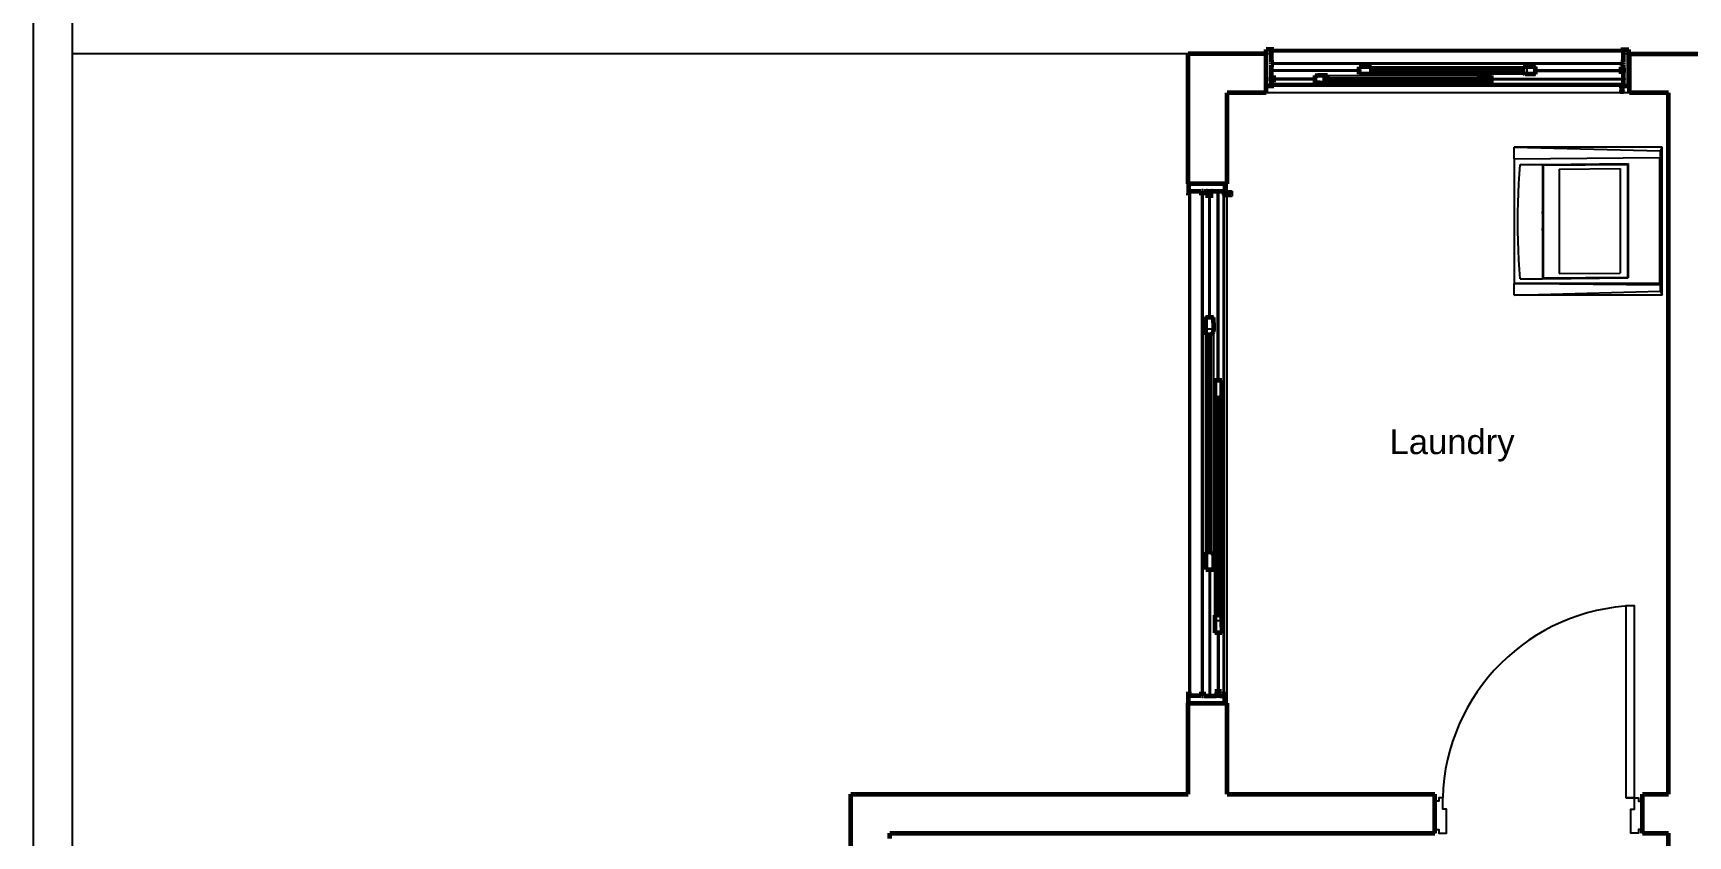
# Model space of a CAD drawing. Header units: metres. Extents: x 54.3 to 102.1, y 17 to 45.8.
# Drawn here: x 54.27 to 60.65, y 39.34 to 42.43 of the extents above; entities that cross this region are included whole.
import ezdxf

# ---------------------------------------------------------------- set-up
doc = ezdxf.new("R2010")
doc.units = ezdxf.units.M
doc.layers.add('A-WALL', color=6, linetype='Continuous', lineweight=60)
doc.styles.get("Standard").update_dxf_attribs({"font": 'arial.ttf'})

# ---------------------------------------------------------------- blocks, each defined once
blk = doc.blocks.new('*U172')
blk.add_lwpolyline([(33.6, 1013.3, -0.396717), (855.3, 192)], format="xyb")
for points in [[(72, 192), (33.6, 192), (33.6, 1013.3), (72, 1013.3)], [(33.6, 192), (16.8, 192), (16.8, 192), (16.8, 192), (16.8, 192), (16.8, 177), (0, 177), (0, 190.9), (0, 40.9), (0, 55.9), (16.8, 55.9), (16.8, 40.9), (33.6, 40.9), (33.6, 40.9), (50, 40.9), (50, 144), (33.6, 144)], [(888.9, 177), (888.9, 192), (888.9, 192), (888.9, 40.9), (888.9, 55.9), (872.1, 55.9), (872.1, 40.9), (855.3, 40.9), (855.3, 40.9), (838.9, 40.9), (838.9, 144), (855.3, 144), (855.3, 192), (872.1, 192), (872.1, 177)]]:
    blk.add_lwpolyline(points, close=True)
blk.add_lwpolyline([(33.6, 192), (72, 192)])

msp = doc.modelspace()

# ---------------------------------------------------------------- linework, layer by layer
for p, q in [((54.2712, 45.7568), (54.2712, 17.0048)), ((54.4212, 45.6068), (54.4212, 42.3548)), ((58.7212, 42.3548), (54.4212, 42.3548)), ((54.4212, 42.3548), (54.4212, 32.5788)), ((59.0411, 42.3548), (59.0212, 42.3548)), ((59.0411, 42.3634), (60.3977, 42.3634)), ((59.0516, 42.371), (60.3872, 42.371)), ((59.0516, 42.3684), (60.3872, 42.3684)), ((60.418, 42.3548), (60.3977, 42.3548)), ((60.4212, 42.3548), (60.418, 42.3548)), ((59.3803, 42.2924), (59.0411, 42.2924)), ((59.3803, 42.2879), (59.0411, 42.2879)), ((59.0411, 42.2672), (59.0501, 42.2672)), ((59.0501, 42.2652), (59.0501, 42.2672)), ((59.0591, 42.2672), (59.0501, 42.2672)), ((59.0516, 42.3205), (60.3872, 42.3205)), ((59.0516, 42.3156), (60.3872, 42.3156)), ((59.2107, 42.2708), (59.2092, 42.2708)), ((59.2092, 42.2594), (59.2092, 42.2708)), ((59.2207, 42.2672), (59.2107, 42.2672)), ((59.2207, 42.2708), (59.2207, 42.2672)), ((59.2424, 42.2672), (59.2207, 42.2672)), ((59.2424, 42.2606), (59.2424, 42.2672)), ((59.2577, 42.2708), (59.8415, 42.2708)), ((59.4277, 42.3045), (59.3803, 42.3045)), ((60.0186, 42.2758), (59.4205, 42.2758)), ((59.4277, 42.3046), (60.0114, 42.3046)), ((59.4277, 42.2828), (60.0114, 42.2828)), ((60.0235, 42.2758), (60.0235, 42.2708)), ((60.0436, 42.2708), (60.0235, 42.2708)), ((60.0269, 42.2808), (60.0269, 42.3021)), ((60.0402, 42.3021), (60.0269, 42.3021)), ((60.0402, 42.2808), (60.0269, 42.2808)), ((60.0269, 42.2758), (60.0269, 42.2808)), ((60.0406, 42.3021), (60.0402, 42.3021)), ((60.0402, 42.2758), (60.0402, 42.2808)), ((60.0407, 42.2808), (60.0402, 42.2808)), ((60.0586, 42.3021), (60.0406, 42.3021)), ((60.0407, 42.2808), (60.0586, 42.2808)), ((60.0436, 42.2758), (60.0436, 42.2708)), ((60.0586, 42.3058), (60.0556, 42.3058)), ((60.0586, 42.2953), (60.0585, 42.2953)), ((60.0585, 42.2953), (60.0585, 42.2942)), ((60.0586, 42.2942), (60.0585, 42.2942)), ((60.0585, 42.2942), (60.0585, 42.289)), ((60.0586, 42.289), (60.0585, 42.289)), ((60.0585, 42.2879), (60.0585, 42.289)), ((60.0586, 42.2879), (60.0585, 42.2879)), ((60.0586, 42.3058), (60.0606, 42.3058)), ((60.0586, 42.3046), (60.0586, 42.3058)), ((60.0586, 42.2758), (60.0606, 42.2758)), ((60.0606, 42.3058), (60.0606, 42.2925)), ((60.0606, 42.2916), (60.0606, 42.2925)), ((60.0606, 42.2925), (60.0606, 42.2925)), ((60.0606, 42.2925), (60.3846, 42.2925)), ((60.0606, 42.288), (60.0606, 42.2916)), ((60.0606, 42.288), (60.3846, 42.288)), ((60.0606, 42.2758), (60.0606, 42.288)), ((60.3798, 42.3021), (60.3888, 42.3021)), ((60.3798, 42.3), (60.3846, 42.3)), ((60.3846, 42.2829), (60.3798, 42.2829)), ((60.3888, 42.2808), (60.3798, 42.2808)), ((60.3846, 42.3), (60.3846, 42.2925)), ((60.3888, 42.3), (60.3846, 42.3)), ((60.3846, 42.2925), (60.3847, 42.2925)), ((60.3846, 42.2925), (60.3846, 42.288)), ((60.3846, 42.288), (60.3847, 42.288)), ((60.3846, 42.288), (60.3846, 42.2829)), ((60.3846, 42.2829), (60.3888, 42.2829)), ((60.3849, 42.2925), (60.3853, 42.2925)), ((60.3849, 42.288), (60.3853, 42.288)), ((60.3858, 42.2925), (60.3864, 42.2925)), ((60.3858, 42.288), (60.3864, 42.288)), ((60.3872, 42.3096), (60.3872, 42.313)), ((60.3977, 42.3021), (60.3888, 42.3021)), ((60.3888, 42.3021), (60.3888, 42.3)), ((60.3888, 42.2829), (60.3888, 42.3)), ((60.3977, 42.3), (60.3888, 42.3)), ((60.3888, 42.2808), (60.3888, 42.2829)), ((60.3888, 42.2829), (60.3977, 42.2829)), ((60.3977, 42.2808), (60.3888, 42.2808)), ((60.3848, 42.2048), (59.0212, 42.2048)), ((59.0411, 42.2652), (59.0501, 42.2652)), ((59.0411, 42.2506), (59.0501, 42.2506)), ((59.0411, 42.2486), (59.0501, 42.2486)), ((59.2257, 42.2386), (59.0411, 42.2386)), ((59.0501, 42.2652), (59.0501, 42.2594)), ((59.0545, 42.2652), (59.0501, 42.2652)), ((59.0504, 42.2594), (59.0501, 42.2594)), ((59.0501, 42.2594), (59.0501, 42.2548)), ((59.0504, 42.2548), (59.0501, 42.2548)), ((59.0501, 42.2548), (59.0501, 42.2506)), ((59.0501, 42.2486), (59.0501, 42.2506)), ((59.0545, 42.2506), (59.0501, 42.2506)), ((59.0591, 42.2486), (59.0501, 42.2486)), ((59.052, 42.2594), (59.0508, 42.2594)), ((59.052, 42.2548), (59.0508, 42.2548)), ((59.0516, 42.2336), (60.3872, 42.2336)), ((59.0516, 42.231), (60.3848, 42.231)), ((59.0545, 42.2594), (59.0541, 42.2594)), ((59.0545, 42.2548), (59.0541, 42.2548)), ((59.0545, 42.2594), (59.0545, 42.2652)), ((59.0591, 42.2652), (59.0545, 42.2652)), ((59.2092, 42.2594), (59.0545, 42.2594)), ((59.0545, 42.2548), (59.0545, 42.2594)), ((59.2092, 42.2548), (59.0545, 42.2548)), ((59.0545, 42.2506), (59.0545, 42.2548)), ((59.0591, 42.2506), (59.0545, 42.2506)), ((59.2092, 42.2548), (59.2092, 42.2594)), ((59.2092, 42.2436), (59.2092, 42.2548)), ((59.2107, 42.2436), (59.2092, 42.2436)), ((59.2107, 42.2616), (59.2108, 42.2616)), ((59.2107, 42.2609), (59.2108, 42.2609)), ((59.2107, 42.2545), (59.2108, 42.2545)), ((59.2107, 42.2538), (59.2108, 42.2538)), ((59.2207, 42.2486), (59.2107, 42.2486)), ((59.2108, 42.2609), (59.2108, 42.2616)), ((59.2108, 42.2545), (59.2108, 42.2609)), ((59.2108, 42.2545), (59.2108, 42.2538)), ((59.2207, 42.2486), (59.2207, 42.2436)), ((59.2291, 42.2486), (59.2207, 42.2486)), ((59.2257, 42.2436), (59.2257, 42.2386)), ((59.2458, 42.2386), (59.2257, 42.2386)), ((59.2291, 42.2436), (59.2291, 42.2486)), ((59.2291, 42.2486), (59.2424, 42.2486)), ((59.2424, 42.2606), (59.2577, 42.2606)), ((59.2424, 42.2538), (59.2424, 42.2606)), ((59.2424, 42.2538), (59.2577, 42.2538)), ((59.2424, 42.2486), (59.2424, 42.2538)), ((59.2424, 42.2436), (59.2424, 42.2486)), ((59.2458, 42.2436), (59.2458, 42.2386)), ((60.3977, 42.2386), (59.2458, 42.2386)), ((59.2507, 42.2436), (59.8485, 42.2436)), ((59.2577, 42.2627), (59.8415, 42.2627)), ((59.8415, 42.2606), (59.889, 42.2606)), ((59.8415, 42.2538), (59.889, 42.2538)), ((59.889, 42.2598), (60.3977, 42.2598)), ((59.889, 42.2553), (60.3977, 42.2553)), ((60.3872, 42.231), (60.3848, 42.231)), ((60.3848, 42.231), (60.3848, 42.2048)), ((60.3848, 42.2048), (60.3848, 42.2033)), ((60.3977, 42.2033), (60.3848, 42.2033)), ((60.3964, 42.2297), (60.3885, 42.2297)), ((60.3885, 42.2297), (60.3885, 42.2195)), ((60.3964, 42.2195), (60.3885, 42.2195)), ((60.3964, 42.2182), (60.3885, 42.2182)), ((60.3885, 42.2182), (60.3885, 42.208)), ((60.3885, 42.208), (60.3964, 42.208)), ((60.3964, 42.2131), (60.3962, 42.2131)), ((60.3964, 42.2195), (60.3964, 42.2297)), ((60.3964, 42.208), (60.3964, 42.2182)), ((60.3977, 42.2606), (60.3977, 42.2598)), ((60.3977, 42.2538), (60.3977, 42.2553)), ((60.3977, 42.231), (60.3977, 42.2048)), ((60.4212, 42.2048), (60.3977, 42.2048)), ((60.3977, 42.2033), (60.3977, 42.2048)), ((60.5468, 41.9958), (59.9768, 41.9958)), ((59.9768, 41.9511), (59.9768, 41.9958)), ((59.9768, 41.9958), (60.5389, 41.9811)), ((59.9768, 41.9511), (60.5368, 41.9562)), ((59.9768, 41.9511), (59.9768, 41.4708)), ((60.5389, 41.9561), (60.5368, 41.9562)), ((60.5368, 41.9562), (60.5368, 41.9561)), ((60.5368, 41.9561), (60.5389, 41.9561)), ((60.5368, 41.9561), (60.5368, 41.47)), ((60.5468, 41.9958), (60.5389, 41.9811)), ((60.5389, 41.9811), (60.5389, 41.9561)), ((60.5389, 41.9561), (60.5389, 41.4658)), ((60.5468, 41.4258), (60.5468, 41.9958)), ((59.995, 41.855), (59.9974, 41.8917)), ((59.9974, 41.8917), (60.0003, 41.9283)), ((60.0003, 41.9283), (60.0856, 41.9291)), ((60.0856, 41.9291), (60.4166, 41.9321)), ((60.0856, 41.9291), (60.0856, 41.7396)), ((60.0884, 41.9261), (60.4136, 41.9291)), ((60.0884, 41.9261), (60.0884, 41.7587)), ((60.1503, 41.9107), (60.3851, 41.9128)), ((60.1503, 41.9107), (60.1503, 41.5085)), ((60.3851, 41.9128), (60.3851, 41.5106)), ((60.4136, 41.9291), (60.4136, 41.806)), ((60.4166, 41.9321), (60.4166, 41.8021)), ((58.7304, 39.8834), (58.7304, 41.8258)), ((58.7918, 41.8258), (58.7918, 41.8129)), ((58.7938, 41.8258), (58.7938, 41.8129)), ((58.811, 41.8129), (58.811, 41.8258)), ((58.8131, 41.8258), (58.8131, 41.8129)), ((58.8333, 41.8258), (58.8341, 41.8258)), ((58.8341, 41.0974), (58.8341, 41.8258)), ((58.8385, 41.0974), (58.8385, 41.8258)), ((58.84, 41.8258), (58.8385, 41.8258)), ((58.8552, 41.8258), (58.8552, 40.1765)), ((58.8628, 41.8258), (58.8712, 41.8258)), ((58.8642, 41.8238), (58.8642, 41.8126)), ((58.8743, 41.8238), (58.8642, 41.8238)), ((58.8712, 41.8258), (58.8712, 41.8548)), ((58.8905, 41.8258), (58.8712, 41.8258)), ((58.8743, 41.8238), (58.8743, 41.8126)), ((58.8757, 41.8238), (58.8757, 41.8126)), ((58.8858, 41.8238), (58.8757, 41.8238)), ((58.8808, 41.8238), (58.8808, 41.8236)), ((58.8858, 41.8126), (58.8858, 41.8238)), ((58.8905, 41.8258), (58.8905, 41.8072)), ((59.9932, 41.8184), (59.995, 41.855)), ((58.7254, 39.8984), (58.7254, 41.8106)), ((58.7734, 39.8984), (58.7734, 41.8106)), ((58.7783, 39.8984), (58.7783, 41.8106)), ((58.7918, 41.8129), (58.7938, 41.8129)), ((58.7918, 41.8001), (58.7918, 41.8129)), ((58.811, 41.8129), (58.7938, 41.8129)), ((58.7938, 41.8129), (58.7938, 41.8069)), ((58.7938, 41.8069), (58.8013, 41.8069)), ((58.7938, 41.8001), (58.7938, 41.8069)), ((58.8013, 41.8087), (58.8013, 41.8096)), ((58.8013, 41.8074), (58.8013, 41.808)), ((58.8013, 41.8069), (58.8013, 41.8071)), ((58.8014, 41.343), (58.8013, 41.8069)), ((58.8013, 41.8069), (58.8058, 41.8069)), ((58.8058, 41.8087), (58.8058, 41.8096)), ((58.8058, 41.8074), (58.8058, 41.808)), ((58.8058, 41.8069), (58.8058, 41.8071)), ((58.8059, 41.343), (58.8058, 41.8069)), ((58.8058, 41.8069), (58.811, 41.8069)), ((58.8131, 41.8129), (58.811, 41.8129)), ((58.811, 41.8069), (58.811, 41.8129)), ((58.811, 41.8069), (58.811, 41.8001)), ((58.8131, 41.8129), (58.8131, 41.8001)), ((58.8602, 41.8106), (58.8602, 39.8984)), ((58.8628, 41.8106), (58.8628, 41.8072)), ((58.8628, 41.8072), (58.8712, 41.8072)), ((58.8642, 41.8126), (58.8743, 41.8126)), ((58.8712, 39.8548), (58.8712, 41.8072)), ((58.8712, 41.8072), (58.8905, 41.8072)), ((58.8757, 41.8126), (58.8858, 41.8126)), ((59.9911, 41.7449), (59.9919, 41.7817)), ((59.9919, 41.7817), (59.9932, 41.8184)), ((60.0856, 41.7396), (60.0879, 41.7574)), ((60.0879, 41.7574), (60.0884, 41.7587)), ((60.0884, 41.7587), (60.0884, 41.6629)), ((60.4136, 41.806), (60.4166, 41.8021)), ((60.4136, 41.806), (60.4136, 41.6156)), ((60.4166, 41.8021), (60.4166, 41.6195)), ((59.9909, 41.7082), (59.9911, 41.7449)), ((59.9911, 41.6715), (59.9909, 41.7082)), ((60.0856, 41.7396), (60.0856, 41.682)), ((59.9919, 41.6348), (59.9911, 41.6715)), ((59.9932, 41.598), (59.9919, 41.6348)), ((60.0879, 41.6642), (60.0856, 41.682)), ((60.0856, 41.682), (60.0856, 41.4889)), ((60.0884, 41.6629), (60.0879, 41.6642)), ((60.0884, 41.6629), (60.0884, 41.4919)), ((59.995, 41.5614), (59.9932, 41.598)), ((60.4166, 41.6195), (60.4136, 41.6156)), ((60.4136, 41.6156), (60.4136, 41.4949)), ((60.4166, 41.6195), (60.4166, 41.4919)), ((59.9974, 41.5247), (59.995, 41.5614)), ((60.0003, 41.4881), (59.9974, 41.5247)), ((60.1503, 41.5085), (60.3851, 41.5106)), ((59.9768, 41.4708), (60.0224, 41.4704)), ((59.9768, 41.4258), (59.9768, 41.4708)), ((60.5368, 41.47), (59.9768, 41.4708)), ((59.9768, 41.4258), (60.5389, 41.4408)), ((60.0003, 41.4881), (60.0856, 41.4889)), ((60.0224, 41.4704), (60.5389, 41.4658)), ((60.0856, 41.4889), (60.4166, 41.4919)), ((60.0884, 41.4919), (60.4136, 41.4949)), ((60.5389, 41.4658), (60.5368, 41.47)), ((60.5389, 41.4658), (60.5389, 41.4408)), ((60.5389, 41.4408), (60.5468, 41.4258)), ((60.5468, 41.4258), (59.9768, 41.4258)), ((58.7881, 41.3402), (58.7881, 41.343)), ((58.7881, 41.343), (58.8013, 41.343)), ((58.7881, 41.3402), (58.7881, 41.3359)), ((58.7893, 41.3402), (58.7881, 41.3402)), ((58.7918, 41.2948), (58.7918, 41.3402)), ((58.7986, 41.3402), (58.7986, 41.34)), ((58.7986, 41.34), (58.7997, 41.34)), ((58.7997, 41.3402), (58.7997, 41.34)), ((58.7997, 41.34), (58.8049, 41.34)), ((58.8014, 41.343), (58.8013, 41.343)), ((58.8023, 41.343), (58.8014, 41.343)), ((58.8059, 41.343), (58.8023, 41.343)), ((58.8049, 41.3402), (58.8049, 41.34)), ((58.806, 41.34), (58.8049, 41.34)), ((58.8181, 41.343), (58.8059, 41.343)), ((58.806, 41.3402), (58.806, 41.34)), ((58.8131, 41.3402), (58.8131, 41.3139)), ((58.8181, 41.3139), (58.8131, 41.3139)), ((58.8131, 41.3139), (58.8131, 41.2948)), ((58.8181, 41.3402), (58.8181, 41.343)), ((58.8181, 41.3188), (58.8231, 41.3188)), ((58.8231, 41.3188), (58.8231, 41.2899)), ((58.7893, 40.4368), (58.7893, 41.2726)), ((58.8131, 41.2948), (58.7918, 41.2948)), ((58.8111, 40.4368), (58.8111, 41.2726)), ((58.8181, 41.2948), (58.8131, 41.2948)), ((58.8181, 41.2899), (58.8231, 41.2899)), ((58.8181, 41.2829), (58.8181, 40.4265)), ((58.8231, 40.1935), (58.8231, 41.0293)), ((58.8311, 40.1935), (58.8311, 41.0293)), ((58.8502, 40.1835), (58.8502, 41.0394)), ((58.8014, 40.369), (58.8014, 39.8834)), ((58.8059, 40.369), (58.8059, 39.8834)), ((58.8452, 40.1716), (58.8266, 40.1716)), ((58.8266, 40.1716), (58.8266, 40.1262)), ((58.8502, 40.1716), (58.8452, 40.1716)), ((58.8452, 40.1525), (58.8452, 40.1716)), ((58.8502, 40.1765), (58.8552, 40.1765)), ((58.8552, 40.1765), (58.8552, 40.1476)), ((58.8231, 40.1262), (58.8231, 40.124)), ((58.8345, 40.124), (58.8231, 40.124)), ((58.8322, 40.1262), (58.8322, 40.1263)), ((58.8329, 40.1263), (58.8322, 40.1263)), ((58.8329, 40.1262), (58.8329, 40.1263)), ((58.8393, 40.1263), (58.8329, 40.1263)), ((58.8345, 40.124), (58.8345, 39.9026)), ((58.839, 40.124), (58.8345, 40.124)), ((58.839, 40.124), (58.839, 39.9026)), ((58.8502, 40.124), (58.839, 40.124)), ((58.8393, 40.1262), (58.8393, 40.1263)), ((58.8393, 40.1263), (58.84, 40.1263)), ((58.84, 40.1262), (58.84, 40.1263)), ((58.8502, 40.1525), (58.8452, 40.1525)), ((58.8452, 40.1525), (58.8452, 40.1262)), ((58.8502, 40.1476), (58.8552, 40.1476)), ((58.8502, 40.1262), (58.8502, 40.124)), ((58.8552, 40.1476), (58.8552, 39.8834)), ((58.8267, 39.9091), (58.8267, 39.8962)), ((58.8286, 39.9091), (58.8286, 39.9026)), ((58.8433, 39.9091), (58.8433, 39.9026)), ((58.8452, 39.9091), (58.8452, 39.8962)), ((58.8266, 39.8834), (58.8267, 39.8962)), ((58.8286, 39.8962), (58.8267, 39.8962)), ((58.8345, 39.9026), (58.8286, 39.9026)), ((58.8286, 39.9026), (58.8286, 39.8962)), ((58.8286, 39.8834), (58.8286, 39.8962)), ((58.8286, 39.8962), (58.8345, 39.8962)), ((58.8345, 39.9026), (58.8345, 39.902)), ((58.839, 39.9026), (58.8345, 39.9026)), ((58.8345, 39.899), (58.8345, 39.8973)), ((58.8345, 39.8966), (58.8345, 39.8962)), ((58.8345, 39.8962), (58.839, 39.8962)), ((58.839, 39.9026), (58.839, 39.902)), ((58.8433, 39.9026), (58.839, 39.9026)), ((58.839, 39.899), (58.839, 39.8973)), ((58.839, 39.8966), (58.839, 39.8962)), ((58.839, 39.8962), (58.8433, 39.8962)), ((58.8433, 39.9026), (58.8433, 39.8962)), ((58.8452, 39.8962), (58.8433, 39.8962)), ((58.8433, 39.8834), (58.8433, 39.8962)), ((58.8452, 39.8834), (58.8452, 39.8962))]:
    msp.add_line(p, q)
at = {"layer": 'A-WALL'}
for p, q in [((59.0212, 42.3548), (58.7212, 42.3548)), ((58.7212, 41.8548), (58.7212, 42.3548)), ((59.0212, 42.3548), (59.0212, 42.371)), ((59.0516, 42.371), (59.0212, 42.371)), ((59.0212, 42.231), (59.0212, 42.3548)), ((59.0516, 42.3684), (59.0411, 42.3684)), ((59.0411, 42.3684), (59.0411, 42.3634)), ((59.0411, 42.3634), (59.0411, 42.3548)), ((59.0411, 42.3548), (59.0411, 42.3232)), ((59.0516, 42.371), (59.0516, 42.3684)), ((60.3872, 42.3684), (60.3872, 42.371)), ((60.3872, 42.371), (60.418, 42.371)), ((60.3872, 42.3684), (60.3977, 42.3684)), ((60.3977, 42.3634), (60.3977, 42.3684)), ((60.3977, 42.3548), (60.3977, 42.3634)), ((60.3977, 42.3232), (60.3977, 42.3548)), ((60.418, 42.3548), (60.418, 42.371)), ((60.418, 42.231), (60.418, 42.3548)), ((60.4212, 42.2048), (60.4212, 42.3548)), ((60.4212, 42.3548), (63.9212, 42.3548)), ((59.0411, 42.3232), (59.0516, 42.3232)), ((59.0411, 42.3205), (59.0516, 42.3205)), ((59.0411, 42.3205), (59.0411, 42.3156)), ((59.0411, 42.3156), (59.0516, 42.3156)), ((59.0411, 42.3129), (59.0411, 42.2924)), ((59.0411, 42.3129), (59.0516, 42.3129)), ((59.0411, 42.2924), (59.0411, 42.2879)), ((59.0411, 42.2879), (59.0411, 42.2672)), ((59.0411, 42.2672), (59.0411, 42.2652)), ((59.0516, 42.3232), (59.0516, 42.3205)), ((59.0516, 42.3156), (59.0516, 42.3129)), ((59.2107, 42.2672), (59.2107, 42.2708)), ((59.2107, 42.2708), (59.2207, 42.2708)), ((59.2107, 42.2616), (59.2107, 42.2672)), ((59.2577, 42.2708), (59.2207, 42.2708)), ((59.2577, 42.2627), (59.2577, 42.2708)), ((59.4277, 42.3046), (59.3803, 42.3045)), ((59.3803, 42.2924), (59.3803, 42.3045)), ((59.3803, 42.2924), (59.3803, 42.2879)), ((59.3803, 42.2758), (59.3803, 42.2879)), ((59.4205, 42.2758), (59.3803, 42.2758)), ((59.4277, 42.2828), (59.4205, 42.2758)), ((59.4277, 42.3045), (59.4277, 42.3046)), ((59.4277, 42.2951), (59.4277, 42.3045)), ((59.4277, 42.2828), (59.4277, 42.2951)), ((59.4277, 42.2951), (60.0114, 42.2951)), ((59.8415, 42.2627), (59.8415, 42.2708)), ((59.889, 42.2708), (59.8415, 42.2708)), ((59.889, 42.2606), (59.889, 42.2708)), ((60.0114, 42.2951), (60.0114, 42.3046)), ((60.0586, 42.3046), (60.0114, 42.3046)), ((60.0114, 42.2828), (60.0114, 42.2951)), ((60.0114, 42.2828), (60.0186, 42.2758)), ((60.0235, 42.2758), (60.0186, 42.2758)), ((60.0269, 42.2758), (60.0235, 42.2758)), ((60.0402, 42.2758), (60.0269, 42.2758)), ((60.0436, 42.2758), (60.0402, 42.2758)), ((60.0586, 42.2758), (60.0436, 42.2758)), ((60.0586, 42.3021), (60.0586, 42.3046)), ((60.0586, 42.2953), (60.0586, 42.3021)), ((60.0586, 42.2942), (60.0586, 42.2953)), ((60.0586, 42.289), (60.0586, 42.2942)), ((60.0586, 42.2879), (60.0586, 42.289)), ((60.0586, 42.2808), (60.0586, 42.2879)), ((60.0586, 42.2758), (60.0586, 42.2808)), ((60.3872, 42.3205), (60.3872, 42.3232)), ((60.3977, 42.3232), (60.3872, 42.3232)), ((60.3977, 42.3205), (60.3872, 42.3205)), ((60.3977, 42.3156), (60.3872, 42.3156)), ((60.3872, 42.313), (60.3872, 42.3156)), ((60.3977, 42.313), (60.3872, 42.313)), ((60.3977, 42.3156), (60.3977, 42.3205)), ((60.3977, 42.3021), (60.3977, 42.313)), ((60.3977, 42.3), (60.3977, 42.3021)), ((60.3977, 42.3), (60.3977, 42.2829)), ((60.3977, 42.2808), (60.3977, 42.2829)), ((60.3977, 42.2598), (60.3977, 42.2808)), ((59.0212, 42.2048), (58.8712, 42.2048)), ((58.8712, 41.8548), (58.8712, 42.2048)), ((59.0212, 42.2048), (59.0212, 42.231)), ((59.0212, 42.231), (59.0516, 42.231)), ((59.0411, 42.2506), (59.0411, 42.2652)), ((59.0411, 42.2506), (59.0411, 42.2486)), ((59.0411, 42.2486), (59.0411, 42.2386)), ((59.0411, 42.2386), (59.0411, 42.235)), ((59.0516, 42.235), (59.0411, 42.235)), ((59.0516, 42.235), (59.0516, 42.2336)), ((59.0516, 42.231), (59.0516, 42.2336)), ((59.2107, 42.2609), (59.2107, 42.2616)), ((59.2107, 42.2545), (59.2107, 42.2609)), ((59.2107, 42.2538), (59.2107, 42.2545)), ((59.2107, 42.2486), (59.2107, 42.2538)), ((59.2107, 42.2436), (59.2107, 42.2486)), ((59.2107, 42.2436), (59.2207, 42.2436)), ((59.2257, 42.2436), (59.2207, 42.2436)), ((59.2257, 42.2436), (59.2291, 42.2436)), ((59.2291, 42.2436), (59.2424, 42.2436)), ((59.2458, 42.2436), (59.2424, 42.2436)), ((59.2507, 42.2436), (59.2458, 42.2436)), ((59.2577, 42.2506), (59.2507, 42.2436)), ((59.2577, 42.2606), (59.2577, 42.2627)), ((59.2577, 42.2538), (59.2577, 42.2606)), ((59.2577, 42.2506), (59.2577, 42.2538)), ((59.2577, 42.2506), (59.8415, 42.2506)), ((59.8415, 42.2606), (59.8415, 42.2627)), ((59.8415, 42.2538), (59.8415, 42.2606)), ((59.8415, 42.2506), (59.8415, 42.2538)), ((59.8415, 42.2506), (59.8485, 42.2436)), ((59.889, 42.2436), (59.8485, 42.2436)), ((59.889, 42.2606), (59.889, 42.2598)), ((59.889, 42.2553), (59.889, 42.2598)), ((59.889, 42.2538), (59.889, 42.2553)), ((59.889, 42.2436), (59.889, 42.2538)), ((60.3872, 42.231), (60.3872, 42.2336)), ((60.3872, 42.2336), (60.3977, 42.2336)), ((60.3977, 42.231), (60.3872, 42.231)), ((60.3897, 42.2115), (60.3898, 42.2122)), ((60.3898, 42.2108), (60.3897, 42.2115)), ((60.3898, 42.2263), (60.3899, 42.227)), ((60.3899, 42.2256), (60.3898, 42.2263)), ((60.3898, 42.2122), (60.3901, 42.2129)), ((60.3901, 42.2102), (60.3898, 42.2108)), ((60.3899, 42.227), (60.3901, 42.2276)), ((60.3901, 42.2249), (60.3899, 42.2256)), ((60.3901, 42.2276), (60.3906, 42.2282)), ((60.3906, 42.2244), (60.3901, 42.2249)), ((60.3901, 42.2129), (60.3905, 42.2135)), ((60.3905, 42.2096), (60.3901, 42.2102)), ((60.3905, 42.2135), (60.3911, 42.2139)), ((60.3911, 42.2092), (60.3905, 42.2096)), ((60.3906, 42.2282), (60.3911, 42.2286)), ((60.3911, 42.224), (60.3906, 42.2244)), ((60.3911, 42.2286), (60.3918, 42.2289)), ((60.3918, 42.2237), (60.3911, 42.224)), ((60.3911, 42.2139), (60.3917, 42.2142)), ((60.3917, 42.2089), (60.3911, 42.2092)), ((60.3917, 42.2142), (60.3924, 42.2143)), ((60.3924, 42.2088), (60.3917, 42.2089)), ((60.3918, 42.2289), (60.3924, 42.229)), ((60.3924, 42.2236), (60.3918, 42.2237)), ((60.3924, 42.229), (60.3931, 42.2289)), ((60.3931, 42.2237), (60.3924, 42.2236)), ((60.3924, 42.2143), (60.3931, 42.2142)), ((60.3931, 42.2089), (60.3924, 42.2088)), ((60.3931, 42.2289), (60.3938, 42.2286)), ((60.3938, 42.224), (60.3931, 42.2237)), ((60.3931, 42.2142), (60.3938, 42.2139)), ((60.3938, 42.2092), (60.3931, 42.2089)), ((60.3938, 42.2286), (60.3943, 42.2282)), ((60.3943, 42.2244), (60.3938, 42.224)), ((60.3938, 42.2139), (60.3944, 42.2135)), ((60.3944, 42.2096), (60.3938, 42.2092)), ((60.3943, 42.2282), (60.3948, 42.2276)), ((60.3948, 42.2249), (60.3943, 42.2244)), ((60.3944, 42.2135), (60.3948, 42.2129)), ((60.3948, 42.2102), (60.3944, 42.2096)), ((60.3948, 42.2276), (60.395, 42.227)), ((60.395, 42.2256), (60.3948, 42.2249)), ((60.3948, 42.2129), (60.3951, 42.2122)), ((60.3951, 42.2108), (60.3948, 42.2102)), ((60.395, 42.227), (60.3951, 42.2263)), ((60.3951, 42.2263), (60.395, 42.2256)), ((60.3951, 42.2122), (60.3952, 42.2115)), ((60.3952, 42.2115), (60.3951, 42.2108)), ((60.3977, 42.2598), (60.3977, 42.2553)), ((60.3977, 42.2386), (60.3977, 42.2553)), ((60.3977, 42.2336), (60.3977, 42.2386)), ((60.3977, 42.231), (60.418, 42.231)), ((60.5712, 42.2048), (60.4212, 42.2048)), ((60.5712, 39.5048), (60.5712, 42.2048)), ((58.7212, 41.8548), (58.7228, 41.8548)), ((58.8628, 41.8548), (58.7228, 41.8548)), ((58.7228, 41.8548), (58.7228, 41.8169)), ((58.7254, 41.8106), (58.7254, 41.8258)), ((58.7304, 41.8258), (58.7254, 41.8258)), ((58.7304, 41.8258), (58.7707, 41.8258)), ((58.7707, 41.8258), (58.7707, 41.8106)), ((58.7734, 41.8106), (58.7734, 41.8258)), ((58.7783, 41.8258), (58.7734, 41.8258)), ((58.7783, 41.8106), (58.7783, 41.8258)), ((58.7809, 41.8106), (58.7809, 41.8258)), ((58.7809, 41.8258), (58.7918, 41.8258)), ((58.7938, 41.8258), (58.7918, 41.8258)), ((58.7938, 41.8258), (58.811, 41.8258)), ((58.8131, 41.8258), (58.811, 41.8258)), ((58.8131, 41.8258), (58.8341, 41.8258)), ((58.8341, 41.8258), (58.8385, 41.8258)), ((58.8385, 41.8258), (58.8552, 41.8258)), ((58.8602, 41.8258), (58.8552, 41.8258)), ((58.8602, 41.8106), (58.8602, 41.8258)), ((58.8628, 41.8548), (58.8628, 41.8258)), ((58.8628, 41.8548), (58.8712, 41.8548)), ((58.8628, 41.8258), (58.8628, 41.8106)), ((58.865, 41.8192), (58.8652, 41.8201)), ((58.8652, 41.8201), (58.8657, 41.8209)), ((58.8657, 41.8209), (58.8662, 41.8215)), ((58.8662, 41.8215), (58.8669, 41.8219)), ((58.8669, 41.8219), (58.8676, 41.822)), ((58.8676, 41.822), (58.8683, 41.8219)), ((58.8683, 41.8219), (58.8689, 41.8215)), ((58.8689, 41.8215), (58.8695, 41.8209)), ((58.8695, 41.8209), (58.8699, 41.8201)), ((58.8699, 41.8201), (58.8702, 41.8192)), ((58.8797, 41.8192), (58.88, 41.8202)), ((58.88, 41.8202), (58.8804, 41.821)), ((58.8804, 41.821), (58.881, 41.8216)), ((58.881, 41.8216), (58.8816, 41.822)), ((58.8816, 41.822), (58.8823, 41.8221)), ((58.8823, 41.8221), (58.883, 41.822)), ((58.883, 41.822), (58.8837, 41.8216)), ((58.8837, 41.8216), (58.8842, 41.821)), ((58.8842, 41.821), (58.8847, 41.8202)), ((58.8847, 41.8202), (58.8849, 41.8192)), ((58.7228, 41.8106), (58.7228, 41.8169)), ((58.7228, 41.8106), (58.7254, 41.8106)), ((58.7707, 41.8106), (58.7734, 41.8106)), ((58.7783, 41.8106), (58.7809, 41.8106)), ((58.8602, 41.8106), (58.8628, 41.8106)), ((58.8649, 41.8182), (58.865, 41.8192)), ((58.865, 41.8172), (58.8649, 41.8182)), ((58.8652, 41.8163), (58.865, 41.8172)), ((58.8657, 41.8155), (58.8652, 41.8163)), ((58.8662, 41.8149), (58.8657, 41.8155)), ((58.8669, 41.8145), (58.8662, 41.8149)), ((58.8676, 41.8144), (58.8669, 41.8145)), ((58.8683, 41.8145), (58.8676, 41.8144)), ((58.8689, 41.8149), (58.8683, 41.8145)), ((58.8695, 41.8155), (58.8689, 41.8149)), ((58.8699, 41.8163), (58.8695, 41.8155)), ((58.8702, 41.8172), (58.8699, 41.8163)), ((58.8702, 41.8192), (58.8702, 41.8182)), ((58.8702, 41.8182), (58.8702, 41.8172)), ((58.8796, 41.8182), (58.8797, 41.8192)), ((58.8797, 41.8172), (58.8796, 41.8182)), ((58.88, 41.8163), (58.8797, 41.8172)), ((58.8804, 41.8155), (58.88, 41.8163)), ((58.881, 41.8148), (58.8804, 41.8155)), ((58.8816, 41.8145), (58.881, 41.8148)), ((58.8823, 41.8143), (58.8816, 41.8145)), ((58.883, 41.8145), (58.8823, 41.8143)), ((58.8837, 41.8148), (58.883, 41.8145)), ((58.8842, 41.8155), (58.8837, 41.8148)), ((58.8847, 41.8163), (58.8842, 41.8155)), ((58.8849, 41.8172), (58.8847, 41.8163)), ((58.8849, 41.8192), (58.885, 41.8182)), ((58.885, 41.8182), (58.8849, 41.8172)), ((58.7918, 41.3402), (58.7893, 41.3402)), ((58.7893, 41.2726), (58.7893, 41.3402)), ((58.7986, 41.3402), (58.7918, 41.3402)), ((58.7997, 41.3402), (58.7986, 41.3402)), ((58.8049, 41.3402), (58.7997, 41.3402)), ((58.806, 41.3402), (58.8049, 41.3402)), ((58.8131, 41.3402), (58.806, 41.3402)), ((58.8181, 41.3402), (58.8131, 41.3402)), ((58.8181, 41.3188), (58.8181, 41.3402)), ((58.8181, 41.3188), (58.8181, 41.3139)), ((58.8181, 41.3139), (58.8181, 41.2948)), ((58.7988, 41.2726), (58.7893, 41.2726)), ((58.8111, 41.2726), (58.7988, 41.2726)), ((58.7988, 40.4368), (58.7988, 41.2726)), ((58.8111, 41.2726), (58.8181, 41.2829)), ((58.8181, 41.2948), (58.8181, 41.2899)), ((58.8181, 41.2829), (58.8181, 41.2899)), ((58.8231, 41.0974), (58.8231, 41.0293)), ((58.8341, 41.0974), (58.8231, 41.0974)), ((58.8385, 41.0974), (58.8341, 41.0974)), ((58.8502, 41.0974), (58.8385, 41.0974)), ((58.8502, 41.0394), (58.8502, 41.0974)), ((58.8311, 41.0293), (58.8231, 41.0293)), ((58.8432, 41.0293), (58.8311, 41.0293)), ((58.8432, 41.0293), (58.8502, 41.0394)), ((58.8432, 40.1935), (58.8432, 41.0293)), ((58.7988, 40.4368), (58.7893, 40.4368)), ((58.7893, 40.4368), (58.7894, 40.369)), ((58.8111, 40.4368), (58.7988, 40.4368)), ((58.8111, 40.4368), (58.8181, 40.4265)), ((58.8181, 40.4265), (58.8181, 40.369)), ((58.7894, 40.369), (58.8014, 40.369)), ((58.8014, 40.369), (58.8059, 40.369)), ((58.8059, 40.369), (58.8181, 40.369)), ((58.8311, 40.1935), (58.8231, 40.1935)), ((58.8231, 40.1935), (58.8231, 40.1262)), ((58.8432, 40.1935), (58.8311, 40.1935)), ((58.8432, 40.1935), (58.8502, 40.1835)), ((58.8502, 40.1765), (58.8502, 40.1835)), ((58.8502, 40.1716), (58.8502, 40.1765)), ((58.8502, 40.1525), (58.8502, 40.1716)), ((58.8266, 40.1262), (58.8231, 40.1262)), ((58.8322, 40.1262), (58.8266, 40.1262)), ((58.8329, 40.1262), (58.8322, 40.1262)), ((58.8393, 40.1262), (58.8329, 40.1262)), ((58.84, 40.1262), (58.8393, 40.1262)), ((58.8452, 40.1262), (58.84, 40.1262)), ((58.8502, 40.1262), (58.8452, 40.1262)), ((58.8502, 40.1476), (58.8502, 40.1525)), ((58.8502, 40.1476), (58.8502, 40.1262)), ((58.7212, 39.5048), (58.7212, 39.8548)), ((58.7212, 39.8548), (58.7228, 39.8548)), ((58.7254, 39.8984), (58.7228, 39.8984)), ((58.7228, 39.8548), (58.7228, 39.8984)), ((58.7228, 39.8548), (58.8628, 39.8548)), ((58.7254, 39.8984), (58.7254, 39.8834)), ((58.7254, 39.8834), (58.7304, 39.8834)), ((58.7707, 39.8834), (58.7304, 39.8834)), ((58.7734, 39.8984), (58.7707, 39.8984)), ((58.7707, 39.8984), (58.7707, 39.8834)), ((58.7734, 39.8984), (58.7734, 39.8834)), ((58.7734, 39.8834), (58.7758, 39.8834)), ((58.7783, 39.8834), (58.7758, 39.8834)), ((58.7783, 39.8984), (58.7783, 39.8834)), ((58.781, 39.8984), (58.7783, 39.8984)), ((58.781, 39.8834), (58.781, 39.8984)), ((58.781, 39.8834), (58.8014, 39.8834)), ((58.8014, 39.8834), (58.8059, 39.8834)), ((58.8059, 39.8834), (58.8266, 39.8834)), ((58.8266, 39.8834), (58.8286, 39.8834)), ((58.8433, 39.8834), (58.8286, 39.8834)), ((58.8433, 39.8834), (58.8452, 39.8834)), ((58.8452, 39.8834), (58.8552, 39.8834)), ((58.8552, 39.8834), (58.8589, 39.8834)), ((58.8589, 39.8984), (58.8589, 39.8834)), ((58.8589, 39.8984), (58.8602, 39.8984)), ((58.8628, 39.8984), (58.8602, 39.8984)), ((58.8628, 39.8548), (58.8628, 39.8984)), ((58.8628, 39.8548), (58.8712, 39.8548)), ((58.8712, 39.5048), (58.8712, 39.8548)), ((57.4212, 39.5048), (58.7212, 39.5048)), ((57.4212, 34.9388), (57.4212, 39.5048)), ((58.8712, 39.5048), (59.6712, 39.5048)), ((59.6712, 39.3548), (59.6712, 39.5048)), ((60.4712, 39.3548), (60.4712, 39.5048)), ((60.4712, 39.5048), (60.5712, 39.5048)), ((57.5712, 39.3548), (59.6712, 39.3548)), ((57.5712, 39.3335), (57.5712, 39.3548)), ((60.4712, 39.3548), (60.5712, 39.3548)), ((60.5712, 35.4682), (60.5712, 39.3548))]:
    msp.add_line(p, q, dxfattribs=at)

# ---------------------------------------------------------------- block references
at = {"xscale": -0.0009000000000045201, "yscale": 0.0009000000000045201, "zscale": 0.0009000000000045201}
msp.add_blockref('*U172', (60.4712, 39.3179), dxfattribs=at)

# ---------------------------------------------------------------- texts
at = {"insert": (59.4969, 40.9091), "char_height": 0.09539, "width": 0.692246, "attachment_point": 1}
msp.add_mtext('Laundry', dxfattribs=at)

doc.saveas('drawing.dxf')
